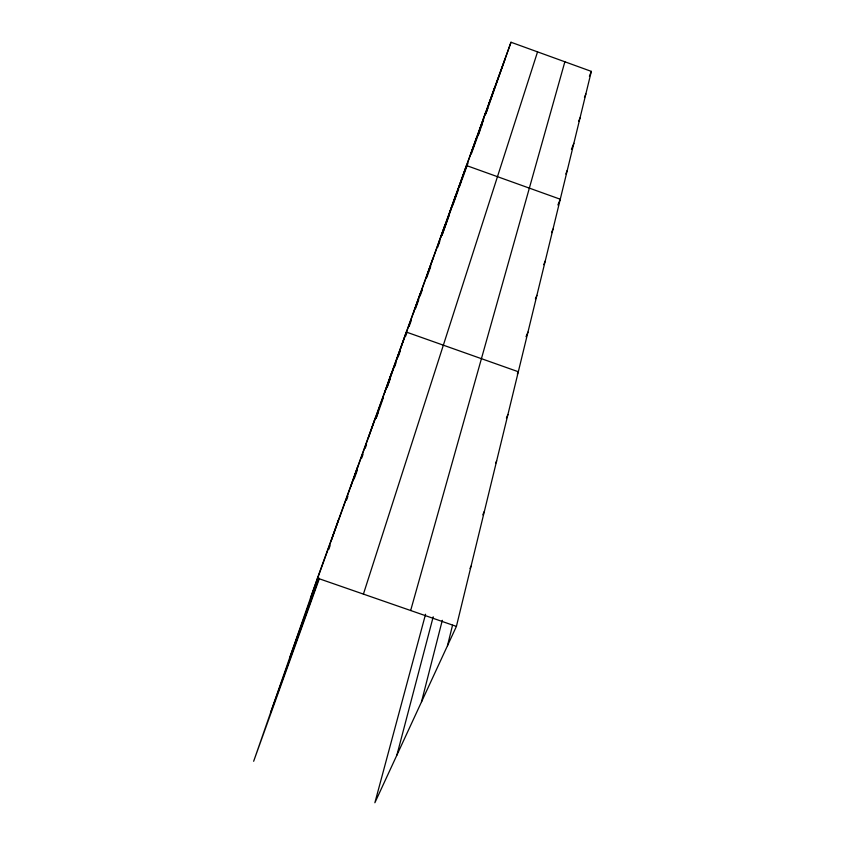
<?xml version="1.0" encoding="UTF-8"?>
<svg xmlns="http://www.w3.org/2000/svg" width="845" height="845" viewBox="0 0 845 845"><rect width="100%" height="100%" fill="white"/><g stroke="black" fill="none" stroke-linecap="round" stroke-linejoin="round"><path stroke-width="1.27" d="M425.553 614.252L374.874 802.75L456.406 626.409L591.342 71.381L511.003 42.25L317.445 578.138L253.658 761.271L319.304 578.709M447.48 645.707L452.54 625.205M421.486 701.931L442.294 620.314M396.886 755.145L433.21 616.787M410.659 610.512L564.861 61.78M363.413 594.098L537.547 51.872M331.504 539.881L338.465 519.95M350.738 486.604L357.646 466.831M368.388 437.71L375.222 418.159M384.633 392.703L391.393 373.384M376.141 418.243L378.285 412.117M380.43 405.991L383.419 397.456M386.841 387.707L406.318 332.064L518.323 371.747L517.33 374.071M413.554 312.597L420.134 293.817M426.482 276.801L432.967 258.306M438.513 243.444L444.903 225.245M456.046 194.403L450.174 211.113L505.321 58.389M447.618 219.214L441.946 235.385L448.906 216.066M448.494 216.732L466.472 165.546L560.267 199.23L557.901 204.976M470.443 155.015L476.527 137.703M479.971 128.62L485.949 111.603M488.928 103.808L494.811 87.088M478.354 135.031L482.284 123.866M485.78 113.948L487.956 107.748L485.79 113.726M488.389 106.502L511.003 42.25M290.12 656.586L318.671 577.367M328.779 549.324L330.099 545.669M346.556 500.008L347.887 496.3M354.108 479.041L357.224 470.422M361.671 458.096L363.001 454.388M365.209 448.251L366.519 444.639M376.088 418.074L380.007 407.216M387.073 387.591L390.168 379.004M394.594 366.751L395.904 363.096M398.101 357.002L400.298 350.907M405.568 336.289L406.889 332.624M409.086 326.529L411.283 320.435M415.677 308.245L418.75 299.711M420.071 296.046L422.289 289.909M426.714 277.625L430.696 266.566M437.625 247.363L439.78 241.374M452.835 205.166L458.634 189.079M459.522 186.597L461.75 180.418M462.204 179.172L467.919 163.307M471.447 153.536L479.728 130.563M481.46 125.747L483.625 119.736M270.875 711.839L318.882 578.466M310.453 598.186L449.762 212.306M589.398 76.261L591.342 71.381M584.465 97.407L585.86 93.953M578.624 121.395L580.04 117.888M571.442 149.269L573.861 143.312M565.801 174.007L567.28 170.373M551.542 232.639L552.989 229.132M543.736 264.654L545.226 261.094M535.381 298.961L536.892 295.349M526.012 336.711L527.956 332.138M506.398 418.053L507.919 414.536M495.614 463.25L496.649 460.884M482.801 514.848L484.407 511.267M470.021 568.484L471.045 566.224M317.445 578.138L456.406 626.409"/></g></svg>
